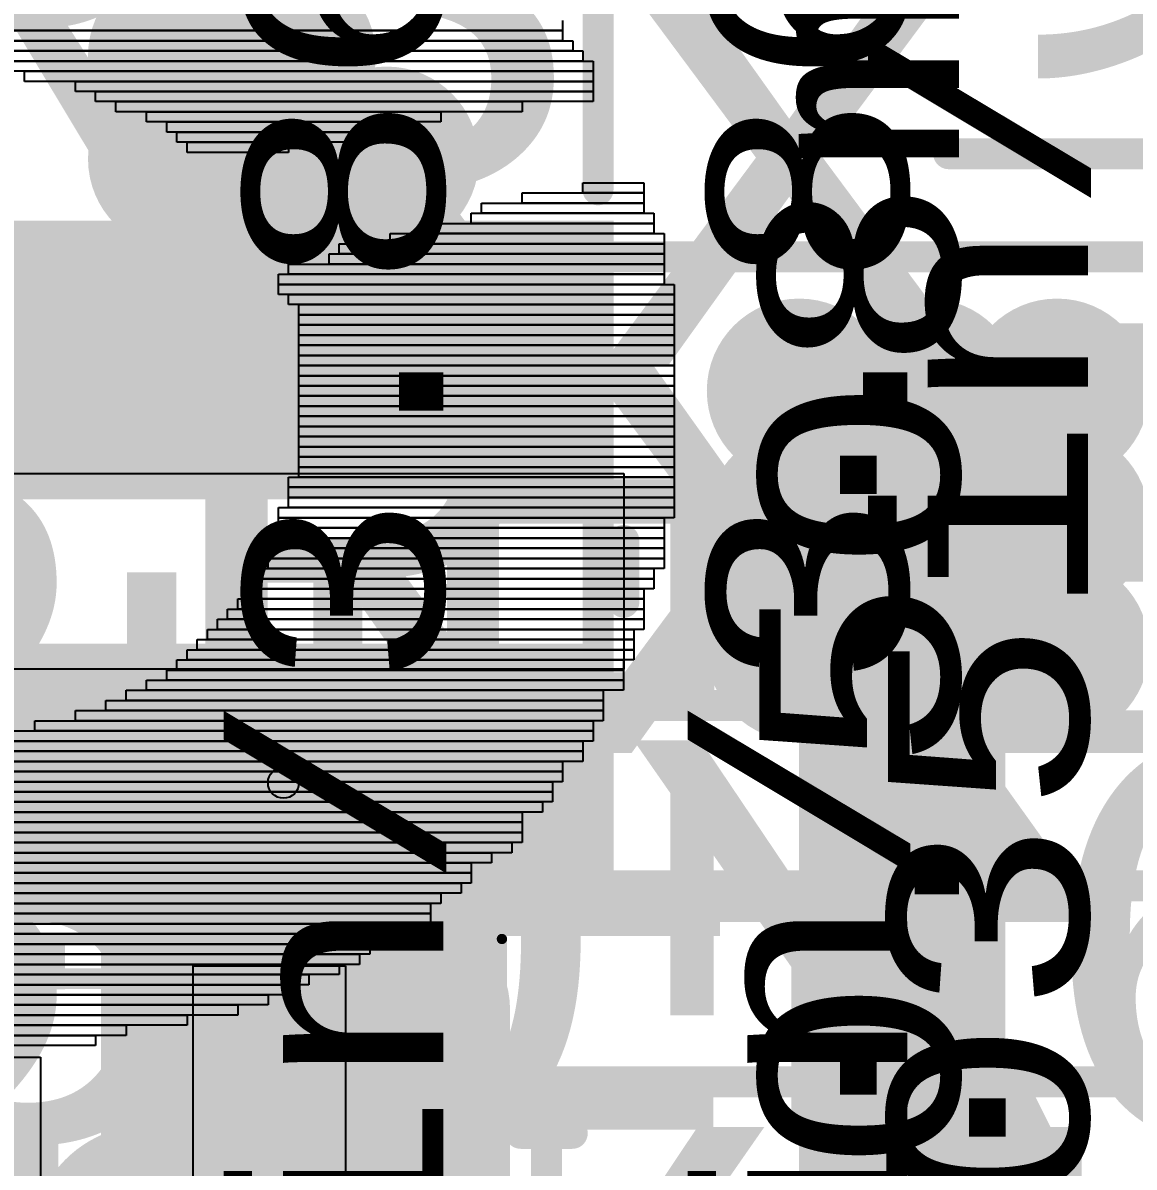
# Model space of a CAD drawing. Header units: inches. Extents: x -2.12 to 4.45, y -3.15 to 1.57.
# Drawn here: x 1.5023 to 1.7178, y -1.2962 to -1.0742 of the extents above; entities that cross this region are included whole.
import ezdxf

# ---------------------------------------------------------------- set-up
doc = ezdxf.new("R2010")
doc.units = ezdxf.units.IN
doc.header["$MEASUREMENT"] = 0
for name, color, linetype in [('Bottom', 5, 'Continuous'), ('Bottom Solder', 6, 'Continuous'), ('bPlace', 56, 'Continuous'), ('Measures', 56, 'Continuous'), ('tDocu', 76, 'Continuous'), ('Top', 1, 'Continuous'), ('Top Glue Points', 56, 'Continuous'), ('Top Overlay', 2, 'Continuous'), ('Top Paste', 8, 'Continuous'), ('Top Solder', 216, 'Continuous'), ('Top Value', 56, 'Continuous'), ('tPlace', 56, 'Continuous'), ('Via Holes', 16, 'Continuous')]:
    doc.layers.add(name, color=color, linetype=linetype)
doc.styles.add('Arial', font='', dxfattribs={"height": 0.2})
doc.styles.add('Courier New', font='', dxfattribs={"height": 0.2})
doc.styles.get('Arial').set_extended_font_data('Arial')
doc.styles.get('Courier New').set_extended_font_data('Courier New')

# ---------------------------------------------------------------- blocks, each defined once
blk = doc.blocks.new('SOD_123_ONS_L_6')
at = {"layer": 'Measures', "const_width": 0.006}
for points in [[(0.076, 0.179), (0.076, 0.164)], [(0.066, 0.169), (0.066, 0.159)], [(0.066, 0.169), (0.076, 0.164)], [(-0.076, 0.164), (0.076, 0.164)], [(0.076, 0.164), (0.066, 0.159)], [(0.076, 0.164), (0.076, 0.014)]]:
    blk.add_lwpolyline(points, dxfattribs=at)
at = {"layer": 'Measures', "const_width": 0.003}
for points in [[(0.0745, 0.179, 1), (0.0775, 0.179, 1)], [(0.0645, 0.169, 1), (0.0675, 0.169, 1)], [(0.0645, 0.169, 1), (0.0675, 0.169, 1)], [(0.0745, 0.164, 1), (0.0775, 0.164, 1)], [(0.0745, 0.164, 1), (0.0775, 0.164, 1)], [(0.0745, 0.164, 1), (0.0775, 0.164, 1)], [(0.0745, 0.164, 1), (0.0775, 0.164, 1)], [(0.0745, 0.164, 1), (0.0775, 0.164, 1)], [(0.0645, 0.159, 1), (0.0675, 0.159, 1)], [(0.0645, 0.159, 1), (0.0675, 0.159, 1)]]:
    blk.add_lwpolyline(points, format="xyb", close=True, dxfattribs=at)
at = {"layer": 'Measures', "style": 'Courier New'}
blk.add_text('0.152in/3.861mm', height=0.03875, dxfattribs=at).set_placement((-0.159, 0.184))
blk = doc.blocks.new('SOD_123_ONS_L_7')
at = {"layer": 'Measures', "const_width": 0.006}
for points in [[(0.076, 0.179), (0.076, 0.164)], [(0.066, 0.169), (0.066, 0.159)], [(0.066, 0.169), (0.076, 0.164)], [(-0.076, 0.164), (0.076, 0.164)], [(0.076, 0.164), (0.066, 0.159)], [(0.076, 0.164), (0.076, 0.014)], [(0.256, 0.086), (0.256, 0.036)], [(0.176, 0.064), (0.176, 0.014)]]:
    blk.add_lwpolyline(points, dxfattribs=at)
at = {"layer": 'Measures', "const_width": 0.003}
for points in [[(0.0745, 0.179, 1), (0.0775, 0.179, 1)], [(0.0645, 0.169, 1), (0.0675, 0.169, 1)], [(0.0645, 0.169, 1), (0.0675, 0.169, 1)], [(0.0745, 0.164, 1), (0.0775, 0.164, 1)], [(0.0745, 0.164, 1), (0.0775, 0.164, 1)], [(0.0745, 0.164, 1), (0.0775, 0.164, 1)], [(0.0745, 0.164, 1), (0.0775, 0.164, 1)], [(0.0745, 0.164, 1), (0.0775, 0.164, 1)], [(0.0645, 0.159, 1), (0.0675, 0.159, 1)], [(0.0645, 0.159, 1), (0.0675, 0.159, 1)], [(0.2545, 0.086, 1), (0.2575, 0.086, 1)], [(0.1745, 0.064, 1), (0.1775, 0.064, 1)]]:
    blk.add_lwpolyline(points, format="xyb", close=True, dxfattribs=at)
at = {"layer": 'Measures', "style": 'Courier New'}
for s, p in [('0.152in/3.861mm', (-0.159, 0.184)), ('0.02in/0.508mm', (-0.214, 0.084))]:
    blk.add_text(s, height=0.03875, dxfattribs=at).set_placement(p)
blk = doc.blocks.new('SMD3225_3_2X2_5X0_7_MTC_L_43')
at = {"layer": 'Measures', "style": 'Courier New'}
for s, p in [('Inner Pad Padstyle: RX47Y-4D0T', (-0.666, -0.315)), ('Outer Pad Padstyle: RX47Y59D0T', (-0.659, -0.415)), ('Alternate 1 Padstyle: OX60Y90D30P', (-0.712, -0.515))]:
    blk.add_text(s, height=0.0775, dxfattribs=at).set_placement(p)
blk = doc.blocks.new('CONN_QTH_030_02_L_D_A_K_FR_S00_72')
at = {"layer": 'Measures', "style": 'Courier New'}
for s, p in [('1st Center Padstyle: RX185Y25D0T', (-0.697, -1.057)), ('2nd Center Padstyle: RX100Y25D0T', (-0.704, -1.132)), ('Keying Padstyle: EX60Y60D40P', (-0.613, -1.207)), ('Alt 1 Padstyle: EX40Y40D40P', (-0.583, -1.282))]:
    blk.add_text(s, height=0.0775, dxfattribs=at).set_placement(p)
blk = doc.blocks.new('IND_VLS3012HBX_3R3M_TDK_L_94')
at = {"layer": 'Top'}
for points in [[(-0.064, -0.06), (-0.064, 0.06), (-0.018, 0.06), (-0.018, -0.06)], [(0.018, -0.06), (0.018, 0.06), (0.064, 0.06), (0.064, -0.06)]]:
    blk.add_hatch(color=1, dxfattribs=at).paths.add_polyline_path(points)
at = {"layer": 'Top Paste'}
for points in [[(-0.064, -0.06), (-0.064, 0.06), (-0.018, 0.06), (-0.018, -0.06)], [(0.018, -0.06), (0.018, 0.06), (0.064, 0.06), (0.064, -0.06)]]:
    blk.add_hatch(color=8, dxfattribs=at).paths.add_polyline_path(points)
at = {"layer": 'Top Solder'}
for points in [[(-0.068, -0.064), (-0.068, 0.064), (-0.014, 0.064), (-0.014, -0.064)], [(0.014, -0.064), (0.014, 0.064), (0.068, 0.064), (0.068, -0.064)]]:
    blk.add_hatch(color=216, dxfattribs=at).paths.add_polyline_path(points)
at = {"layer": 'Measures', "const_width": 0.006}
for points in [[(-0.061, 0), (-0.061, -0.111)], [(-0.026, 0), (-0.026, -0.111)], [(0.061, 0), (0.061, -0.211)], [(0.074, -0.061), (0.124, -0.061)], [(-0.071, -0.106), (-0.071, -0.116)], [(-0.071, -0.106), (-0.061, -0.111)], [(-0.016, -0.106), (-0.026, -0.111)], [(-0.016, -0.106), (-0.016, -0.116)], [(-0.111, -0.111), (-0.061, -0.111)], [(-0.061, -0.111), (-0.071, -0.116)], [(-0.061, -0.111), (-0.061, -0.211)], [(-0.026, -0.111), (-0.016, -0.116)], [(-0.026, -0.111), (0.024, -0.111)], [(-0.026, -0.111), (-0.026, -0.126)]]:
    blk.add_lwpolyline(points, dxfattribs=at)
at = {"layer": 'Measures', "const_width": 0.003}
for points in [[(-0.0625, 0, 1), (-0.0595, 0, 1)], [(-0.0275, 0, 1), (-0.0245, 0, 1)], [(0.0595, 0, 1), (0.0625, 0, 1)], [(0.0725, -0.061, 1), (0.0755, -0.061, 1)], [(-0.0725, -0.106, 1), (-0.0695, -0.106, 1)], [(-0.0725, -0.106, 1), (-0.0695, -0.106, 1)], [(-0.0175, -0.106, 1), (-0.0145, -0.106, 1)], [(-0.0175, -0.106, 1), (-0.0145, -0.106, 1)], [(-0.1125, -0.111, 1), (-0.1095, -0.111, 1)], [(-0.0625, -0.111, 1), (-0.0595, -0.111, 1)], [(-0.0625, -0.111, 1), (-0.0595, -0.111, 1)], [(-0.0625, -0.111, 1), (-0.0595, -0.111, 1)], [(-0.0625, -0.111, 1), (-0.0595, -0.111, 1)], [(-0.0625, -0.111, 1), (-0.0595, -0.111, 1)], [(-0.0275, -0.111, 1), (-0.0245, -0.111, 1)], [(-0.0275, -0.111, 1), (-0.0245, -0.111, 1)], [(-0.0275, -0.111, 1), (-0.0245, -0.111, 1)], [(-0.0275, -0.111, 1), (-0.0245, -0.111, 1)], [(-0.0275, -0.111, 1), (-0.0245, -0.111, 1)], [(0.0225, -0.111, 1), (0.0255, -0.111, 1)], [(-0.0725, -0.116, 1), (-0.0695, -0.116, 1)], [(-0.0725, -0.116, 1), (-0.0695, -0.116, 1)], [(-0.0175, -0.116, 1), (-0.0145, -0.116, 1)], [(-0.0175, -0.116, 1), (-0.0145, -0.116, 1)], [(-0.0275, -0.126, 1), (-0.0245, -0.126, 1)]]:
    blk.add_lwpolyline(points, format="xyb", close=True, dxfattribs=at)
at = {"layer": 'tDocu', "const_width": 0.006}
for points in [[(-0.061, 0.061), (-0.061, -0.061)], [(0.061, 0.061), (0.061, -0.061)], [(-0.061, -0.061), (0.061, -0.061)]]:
    blk.add_lwpolyline(points, dxfattribs=at)
at = {"layer": 'tDocu'}
for points in [[(-0.044, 0, -1), (-0.038, 0)], [(-0.038, 0, -1), (-0.044, 0)]]:
    blk.add_lwpolyline(points, format="xyb", dxfattribs=at)
for points in [[(-0.044, 0, 1), (-0.044, 0, 1)], [(-0.044, 0, 1), (-0.044, 0, 1)], [(-0.038, 0, 1), (-0.038, 0, 1)], [(-0.038, 0, 1), (-0.038, 0, 1)]]:
    blk.add_lwpolyline(points, format="xyb", close=True, dxfattribs=at)
at = {"layer": 'tDocu', "const_width": 0.003}
for points in [[(-0.0625, -0.061, 1), (-0.0595, -0.061, 1)], [(-0.0625, -0.061, 1), (-0.0595, -0.061, 1)], [(0.0595, -0.061, 1), (0.0625, -0.061, 1)], [(0.0595, -0.061, 1), (0.0625, -0.061, 1)]]:
    blk.add_lwpolyline(points, format="xyb", close=True, dxfattribs=at)
at = {"layer": 'Top'}
for p, q in [((-0.019, -0.066), (-0.019, 0.066)), ((-0.019, -0.066), (-0.019, 0.066)), ((0.019, 0.066), (0.019, -0.066)), ((0.019, 0.066), (0.019, -0.066)), ((0.019, -0.066), (-0.019, -0.066)), ((0.019, -0.066), (-0.019, -0.066))]:
    blk.add_line(p, q, dxfattribs=at)
at = {"layer": 'tPlace', "const_width": 0.006}
blk.add_lwpolyline([(-0.006, -0.066), (0.006, -0.066)], dxfattribs=at)
at = {"layer": 'tPlace', "const_width": 0.003}
for points in [[(-0.0075, -0.066, 1), (-0.0045, -0.066, 1)], [(0.0045, -0.066, 1), (0.0075, -0.066, 1)]]:
    blk.add_lwpolyline(points, format="xyb", close=True, dxfattribs=at)
at = {"layer": 'Measures', "style": 'Courier New'}
blk.add_text('0.035in/0.889mm', height=0.03875, dxfattribs=at).set_placement((-0.203, -0.156))
blk = doc.blocks.new('C1206_96')
at = {"layer": 'Top'}
for points in [[(-0.08661, 0.03544), (-0.02363, 0.03544), (-0.02363, -0.03544), (-0.08661, -0.03544)], [(0.02363, 0.03544), (0.08661, 0.03544), (0.08661, -0.03544), (0.02363, -0.03544)]]:
    blk.add_hatch(color=1, dxfattribs=at).paths.add_polyline_path(points)
at = {"layer": 'Top Paste'}
for points in [[(-0.08661, 0.03544), (-0.02363, 0.03544), (-0.02363, -0.03544), (-0.08661, -0.03544)], [(0.02363, 0.03544), (0.08661, 0.03544), (0.08661, -0.03544), (0.02363, -0.03544)]]:
    blk.add_hatch(color=8, dxfattribs=at).paths.add_polyline_path(points)
at = {"layer": 'Top Solder'}
for points in [[(-0.09062, 0.03943), (-0.01963, 0.03943), (-0.01963, -0.03943), (-0.09062, -0.03943)], [(0.01963, 0.03943), (0.09062, 0.03943), (0.09062, -0.03943), (0.01963, -0.03943)]]:
    blk.add_hatch(color=216, dxfattribs=at).paths.add_polyline_path(points)
at = {"layer": 'tDocu'}
for p, q in [((-0.067, -0.0335), (-0.067, 0.03343)), ((-0.067, 0.03343), (-0.03747, 0.03343)), ((-0.03747, 0.03343), (-0.03747, -0.0335)), ((0.03747, -0.03343), (0.03747, 0.0335)), ((0.03747, 0.0335), (0.067, 0.0335)), ((0.067, 0.0335), (0.067, -0.03343)), ((-0.03747, -0.0335), (-0.067, -0.0335)), ((0.067, -0.03343), (0.03747, -0.03343))]:
    blk.add_line(p, q, dxfattribs=at)
at = {"layer": 'tDocu', "const_width": 0.004}
for points in [[(0.03799, 0.03098), (-0.03799, 0.03098)], [(0.03799, -0.03098), (-0.03799, -0.03098)]]:
    blk.add_lwpolyline(points, dxfattribs=at)
at = {"layer": 'tDocu', "const_width": 0.002}
for points in [[(-0.03899, 0.03098, 1), (-0.03699, 0.03098, 1)], [(0.03699, 0.03098, 1), (0.03899, 0.03098, 1)], [(-0.03899, -0.03098, 1), (-0.03699, -0.03098, 1)], [(0.03699, -0.03098, 1), (0.03899, -0.03098, 1)]]:
    blk.add_lwpolyline(points, format="xyb", close=True, dxfattribs=at)
at = {"layer": 'Top', "const_width": 0.002}
for points in [[(-0.09736, 0.0387), (-0.09736, -0.0387)], [(0.09736, 0.0387), (-0.09736, 0.0387)], [(0.09736, 0.0387), (0.09736, -0.0387)], [(0.09736, -0.0387), (-0.09736, -0.0387)]]:
    blk.add_lwpolyline(points, dxfattribs=at)
at = {"layer": 'Top', "const_width": 0.001}
for points in [[(-0.09786, 0.0387, 1), (-0.09686, 0.0387, 1)], [(-0.09786, 0.0387, 1), (-0.09686, 0.0387, 1)], [(0.09686, 0.0387, 1), (0.09786, 0.0387, 1)], [(0.09686, 0.0387, 1), (0.09786, 0.0387, 1)], [(-0.09786, -0.0387, 1), (-0.09686, -0.0387, 1)], [(-0.09786, -0.0387, 1), (-0.09686, -0.0387, 1)], [(0.09686, -0.0387, 1), (0.09786, -0.0387, 1)], [(0.09686, -0.0387, 1), (0.09786, -0.0387, 1)]]:
    blk.add_lwpolyline(points, format="xyb", close=True, dxfattribs=at)
at = {"layer": 'Top Glue Points'}
for p, q in [((-0.00787, -0.01575), (-0.00787, 0.01575)), ((-0.00787, 0.01575), (0.00787, 0.01575)), ((0.00787, 0.01575), (0.00787, -0.01575)), ((0.00787, -0.01575), (-0.00787, -0.01575))]:
    blk.add_line(p, q, dxfattribs=at)
at = {"layer": 'tPlace', "const_width": 0.00787}
for points in [[(-0.095, 0.025, -0.414214), (-0.08, 0.04)], [(0.08, 0.04, -0.414214), (0.095, 0.025)], [(-0.08, -0.04, -0.414214), (-0.095, -0.025)], [(0.095, -0.025, -0.414214), (0.08, -0.04)]]:
    blk.add_lwpolyline(points, format="xyb", dxfattribs=at)
for points in [[(-0.025, 0.04), (-0.08, 0.04)], [(0.08, 0.04), (0.025, 0.04)], [(-0.095, 0.025), (-0.095, -0.025)], [(0.095, 0.025), (0.095, -0.025)], [(-0.025, -0.04), (-0.08, -0.04)], [(0.08, -0.04), (0.025, -0.04)]]:
    blk.add_lwpolyline(points, dxfattribs=at)
at = {"layer": 'tPlace', "const_width": 0.00394}
for points in [[(-0.08197, 0.04, 1), (-0.07803, 0.04, 1)], [(-0.08197, 0.04, 1), (-0.07803, 0.04, 1)], [(-0.02697, 0.04, 1), (-0.02303, 0.04, 1)], [(0.02303, 0.04, 1), (0.02697, 0.04, 1)], [(0.07803, 0.04, 1), (0.08197, 0.04, 1)], [(0.07803, 0.04, 1), (0.08197, 0.04, 1)], [(-0.09697, 0.025, 1), (-0.09303, 0.025, 1)], [(-0.09697, 0.025, 1), (-0.09303, 0.025, 1)], [(0.09303, 0.025, 1), (0.09697, 0.025, 1)], [(0.09303, 0.025, 1), (0.09697, 0.025, 1)], [(-0.09697, -0.025, 1), (-0.09303, -0.025, 1)], [(-0.09697, -0.025, 1), (-0.09303, -0.025, 1)], [(0.09303, -0.025, 1), (0.09697, -0.025, 1)], [(0.09303, -0.025, 1), (0.09697, -0.025, 1)], [(-0.08197, -0.04, 1), (-0.07803, -0.04, 1)], [(-0.08197, -0.04, 1), (-0.07803, -0.04, 1)], [(-0.02697, -0.04, 1), (-0.02303, -0.04, 1)], [(0.02303, -0.04, 1), (0.02697, -0.04, 1)], [(0.07803, -0.04, 1), (0.08197, -0.04, 1)], [(0.07803, -0.04, 1), (0.08197, -0.04, 1)]]:
    blk.add_lwpolyline(points, format="xyb", close=True, dxfattribs=at)

msp = doc.modelspace()

# ---------------------------------------------------------------- hatches: boundary and pattern name
at = {"layer": 'Bottom'}
h = msp.add_hatch(color=5, dxfattribs=at)
edge = h.paths.add_edge_path()
edge.add_arc((1.5328, -1.08061), 0.013905, 0, 360)
h = msp.add_hatch(color=5, dxfattribs=at)
edge = h.paths.add_edge_path()
edge.add_arc((1.5528, -1.08061), 0.013905, 0, 360)
h = msp.add_hatch(color=5, dxfattribs=at)
edge = h.paths.add_edge_path()
edge.add_arc((1.5328, -1.10061), 0.013905, 0, 360)
h = msp.add_hatch(color=5, dxfattribs=at)
edge = h.paths.add_edge_path()
edge.add_arc((1.5528, -1.10061), 0.013905, 0, 360)
h = msp.add_hatch(color=5, dxfattribs=at)
edge = h.paths.add_edge_path()
edge.add_arc((1.5728, -1.10061), 0.013905, 0, 360)
h = msp.add_hatch(color=5, dxfattribs=at)
edge = h.paths.add_edge_path()
edge.add_arc((1.6528, -1.14561), 0.013905, 0, 360)
h = msp.add_hatch(color=5, dxfattribs=at)
edge = h.paths.add_edge_path()
edge.add_arc((1.6778, -1.14561), 0.013905, 0, 360)
h = msp.add_hatch(color=5, dxfattribs=at)
edge = h.paths.add_edge_path()
edge.add_arc((1.7028, -1.14561), 0.013905, 0, 360)
h = msp.add_hatch(color=5, dxfattribs=at)
edge = h.paths.add_edge_path()
edge.add_arc((1.6528, -1.17061), 0.013905, 0, 360)
h = msp.add_hatch(color=5, dxfattribs=at)
edge = h.paths.add_edge_path()
edge.add_arc((1.6778, -1.17061), 0.013905, 0, 360)
h = msp.add_hatch(color=5, dxfattribs=at)
edge = h.paths.add_edge_path()
edge.add_arc((1.7028, -1.17061), 0.013905, 0, 360)
h = msp.add_hatch(color=5, dxfattribs=at)
edge = h.paths.add_edge_path()
edge.add_arc((1.6528, -1.19561), 0.013905, 0, 360)
h = msp.add_hatch(color=5, dxfattribs=at)
edge = h.paths.add_edge_path()
edge.add_arc((1.6778, -1.19561), 0.013905, 0, 360)
h = msp.add_hatch(color=5, dxfattribs=at)
edge = h.paths.add_edge_path()
edge.add_arc((1.7028, -1.19561), 0.013905, 0, 360)
at = {"layer": 'Bottom Solder'}
h = msp.add_hatch(color=6, dxfattribs=at)
edge = h.paths.add_edge_path()
edge.add_arc((1.5328, -1.08061), 0.017905, 0, 360)
h = msp.add_hatch(color=6, dxfattribs=at)
edge = h.paths.add_edge_path()
edge.add_arc((1.5528, -1.08061), 0.017905, 0, 360)
h = msp.add_hatch(color=6, dxfattribs=at)
edge = h.paths.add_edge_path()
edge.add_arc((1.5328, -1.10061), 0.017905, 0, 360)
h = msp.add_hatch(color=6, dxfattribs=at)
edge = h.paths.add_edge_path()
edge.add_arc((1.5528, -1.10061), 0.017905, 0, 360)
h = msp.add_hatch(color=6, dxfattribs=at)
edge = h.paths.add_edge_path()
edge.add_arc((1.5728, -1.10061), 0.017905, 0, 360)
h = msp.add_hatch(color=6, dxfattribs=at)
edge = h.paths.add_edge_path()
edge.add_arc((1.6528, -1.14561), 0.017905, 0, 360)
h = msp.add_hatch(color=6, dxfattribs=at)
edge = h.paths.add_edge_path()
edge.add_arc((1.6778, -1.14561), 0.017905, 0, 360)
h = msp.add_hatch(color=6, dxfattribs=at)
edge = h.paths.add_edge_path()
edge.add_arc((1.7028, -1.14561), 0.017905, 0, 360)
h = msp.add_hatch(color=6, dxfattribs=at)
edge = h.paths.add_edge_path()
edge.add_arc((1.6528, -1.17061), 0.017905, 0, 360)
h = msp.add_hatch(color=6, dxfattribs=at)
edge = h.paths.add_edge_path()
edge.add_arc((1.6778, -1.17061), 0.017905, 0, 360)
h = msp.add_hatch(color=6, dxfattribs=at)
edge = h.paths.add_edge_path()
edge.add_arc((1.7028, -1.17061), 0.017905, 0, 360)
h = msp.add_hatch(color=6, dxfattribs=at)
edge = h.paths.add_edge_path()
edge.add_arc((1.6528, -1.19561), 0.017905, 0, 360)
h = msp.add_hatch(color=6, dxfattribs=at)
edge = h.paths.add_edge_path()
edge.add_arc((1.6778, -1.19561), 0.017905, 0, 360)
h = msp.add_hatch(color=6, dxfattribs=at)
edge = h.paths.add_edge_path()
edge.add_arc((1.7028, -1.19561), 0.017905, 0, 360)
at = {"layer": 'Top'}
h = msp.add_hatch(color=1, dxfattribs=at)
edge = h.paths.add_edge_path()
edge.add_arc((1.5328, -1.08061), 0.013905, 0, 360)
h = msp.add_hatch(color=1, dxfattribs=at)
edge = h.paths.add_edge_path()
edge.add_arc((1.5528, -1.08061), 0.013905, 0, 360)
h = msp.add_hatch(color=1, dxfattribs=at)
edge = h.paths.add_edge_path()
edge.add_arc((1.5328, -1.10061), 0.013905, 0, 360)
h = msp.add_hatch(color=1, dxfattribs=at)
edge = h.paths.add_edge_path()
edge.add_arc((1.5528, -1.10061), 0.013905, 0, 360)
h = msp.add_hatch(color=1, dxfattribs=at)
edge = h.paths.add_edge_path()
edge.add_arc((1.5728, -1.10061), 0.013905, 0, 360)
h = msp.add_hatch(color=1, dxfattribs=at)
edge = h.paths.add_edge_path()
edge.add_arc((1.6528, -1.14561), 0.013905, 0, 360)
h = msp.add_hatch(color=1, dxfattribs=at)
edge = h.paths.add_edge_path()
edge.add_arc((1.6778, -1.14561), 0.013905, 0, 360)
h = msp.add_hatch(color=1, dxfattribs=at)
edge = h.paths.add_edge_path()
edge.add_arc((1.7028, -1.14561), 0.013905, 0, 360)
h = msp.add_hatch(color=1, dxfattribs=at)
edge = h.paths.add_edge_path()
edge.add_arc((1.6528, -1.17061), 0.013905, 0, 360)
h = msp.add_hatch(color=1, dxfattribs=at)
edge = h.paths.add_edge_path()
edge.add_arc((1.6778, -1.17061), 0.013905, 0, 360)
h = msp.add_hatch(color=1, dxfattribs=at)
edge = h.paths.add_edge_path()
edge.add_arc((1.7028, -1.17061), 0.013905, 0, 360)
h = msp.add_hatch(color=1, dxfattribs=at)
edge = h.paths.add_edge_path()
edge.add_arc((1.6528, -1.19561), 0.013905, 0, 360)
h = msp.add_hatch(color=1, dxfattribs=at)
edge = h.paths.add_edge_path()
edge.add_arc((1.6778, -1.19561), 0.013905, 0, 360)
h = msp.add_hatch(color=1, dxfattribs=at)
edge = h.paths.add_edge_path()
edge.add_arc((1.7028, -1.19561), 0.013905, 0, 360)
at = {"layer": 'Top Solder'}
h = msp.add_hatch(color=216, dxfattribs=at)
edge = h.paths.add_edge_path()
edge.add_arc((1.5328, -1.08061), 0.017905, 0, 360)
h = msp.add_hatch(color=216, dxfattribs=at)
edge = h.paths.add_edge_path()
edge.add_arc((1.5528, -1.08061), 0.017905, 0, 360)
h = msp.add_hatch(color=216, dxfattribs=at)
edge = h.paths.add_edge_path()
edge.add_arc((1.5328, -1.10061), 0.017905, 0, 360)
h = msp.add_hatch(color=216, dxfattribs=at)
edge = h.paths.add_edge_path()
edge.add_arc((1.5528, -1.10061), 0.017905, 0, 360)
h = msp.add_hatch(color=216, dxfattribs=at)
edge = h.paths.add_edge_path()
edge.add_arc((1.5728, -1.10061), 0.017905, 0, 360)
h = msp.add_hatch(color=216, dxfattribs=at)
edge = h.paths.add_edge_path()
edge.add_arc((1.6528, -1.14561), 0.017905, 0, 360)
h = msp.add_hatch(color=216, dxfattribs=at)
edge = h.paths.add_edge_path()
edge.add_arc((1.6778, -1.14561), 0.017905, 0, 360)
h = msp.add_hatch(color=216, dxfattribs=at)
edge = h.paths.add_edge_path()
edge.add_arc((1.7028, -1.14561), 0.017905, 0, 360)
h = msp.add_hatch(color=216, dxfattribs=at)
edge = h.paths.add_edge_path()
edge.add_arc((1.6528, -1.17061), 0.017905, 0, 360)
h = msp.add_hatch(color=216, dxfattribs=at)
edge = h.paths.add_edge_path()
edge.add_arc((1.6778, -1.17061), 0.017905, 0, 360)
h = msp.add_hatch(color=216, dxfattribs=at)
edge = h.paths.add_edge_path()
edge.add_arc((1.7028, -1.17061), 0.017905, 0, 360)
h = msp.add_hatch(color=216, dxfattribs=at)
edge = h.paths.add_edge_path()
edge.add_arc((1.6528, -1.19561), 0.017905, 0, 360)
h = msp.add_hatch(color=216, dxfattribs=at)
edge = h.paths.add_edge_path()
edge.add_arc((1.6778, -1.19561), 0.017905, 0, 360)
h = msp.add_hatch(color=216, dxfattribs=at)
edge = h.paths.add_edge_path()
edge.add_arc((1.7028, -1.19561), 0.017905, 0, 360)
at = {"layer": 'Via Holes'}
h = msp.add_hatch(color=7, dxfattribs=at)
edge = h.paths.add_edge_path()
edge.add_arc((1.5328, -1.08061), 0.005905, 0, 360)
h = msp.add_hatch(color=7, dxfattribs=at)
edge = h.paths.add_edge_path()
edge.add_arc((1.5528, -1.08061), 0.005905, 0, 360)
h = msp.add_hatch(color=7, dxfattribs=at)
edge = h.paths.add_edge_path()
edge.add_arc((1.5328, -1.10061), 0.005905, 0, 360)
h = msp.add_hatch(color=7, dxfattribs=at)
edge = h.paths.add_edge_path()
edge.add_arc((1.5528, -1.10061), 0.005905, 0, 360)
h = msp.add_hatch(color=7, dxfattribs=at)
edge = h.paths.add_edge_path()
edge.add_arc((1.5728, -1.10061), 0.005905, 0, 360)
h = msp.add_hatch(color=7, dxfattribs=at)
edge = h.paths.add_edge_path()
edge.add_arc((1.6528, -1.14561), 0.005905, 0, 360)
h = msp.add_hatch(color=7, dxfattribs=at)
edge = h.paths.add_edge_path()
edge.add_arc((1.6778, -1.14561), 0.005905, 0, 360)
h = msp.add_hatch(color=7, dxfattribs=at)
edge = h.paths.add_edge_path()
edge.add_arc((1.7028, -1.14561), 0.005905, 0, 360)
h = msp.add_hatch(color=7, dxfattribs=at)
edge = h.paths.add_edge_path()
edge.add_arc((1.6528, -1.17061), 0.005905, 0, 360)
h = msp.add_hatch(color=7, dxfattribs=at)
edge = h.paths.add_edge_path()
edge.add_arc((1.6778, -1.17061), 0.005905, 0, 360)
h = msp.add_hatch(color=7, dxfattribs=at)
edge = h.paths.add_edge_path()
edge.add_arc((1.7028, -1.17061), 0.005905, 0, 360)
h = msp.add_hatch(color=7, dxfattribs=at)
edge = h.paths.add_edge_path()
edge.add_arc((1.6528, -1.19561), 0.005905, 0, 360)
h = msp.add_hatch(color=7, dxfattribs=at)
edge = h.paths.add_edge_path()
edge.add_arc((1.6778, -1.19561), 0.005905, 0, 360)
h = msp.add_hatch(color=7, dxfattribs=at)
edge = h.paths.add_edge_path()
edge.add_arc((1.7028, -1.19561), 0.005905, 0, 360)

# ---------------------------------------------------------------- linework, layer by layer
at = {"layer": 'Bottom', "const_width": 0.03}
msp.add_lwpolyline([(1.6778, -1.41061), (1.6778, -1.19561)], dxfattribs=at)
at = {"layer": 'Bottom', "const_width": 0.015}
msp.add_lwpolyline([(1.6703, -1.19561, 1), (1.6853, -1.19561, 1)], format="xyb", close=True, dxfattribs=at)
at = {"layer": 'bPlace'}
for p, q in [((1.60693, -1.07376), (1.60693, -1.07573)), ((1.60693, -1.07573), (1.3963, -1.07573)), ((1.40024, -1.07573), (1.60693, -1.07573)), ((1.60693, -1.07573), (1.60693, -1.0777)), ((1.60693, -1.0777), (1.40024, -1.0777)), ((1.40221, -1.0777), (1.6089, -1.0777)), ((1.6089, -1.0777), (1.6089, -1.07967)), ((1.6089, -1.07967), (1.40221, -1.07967)), ((1.40221, -1.07967), (1.61087, -1.07967)), ((1.61087, -1.07967), (1.61087, -1.08163)), ((1.61087, -1.08163), (1.40221, -1.08163)), ((1.40615, -1.08163), (1.61284, -1.08163)), ((1.61284, -1.08163), (1.61284, -1.0836)), ((1.61284, -1.0836), (1.40615, -1.0836)), ((1.5026, -1.08557), (1.5026, -1.0836)), ((1.5026, -1.0836), (1.61284, -1.0836)), ((1.61284, -1.0836), (1.61284, -1.08557)), ((1.61284, -1.08557), (1.5026, -1.08557)), ((1.51245, -1.08754), (1.51245, -1.08557)), ((1.51245, -1.08557), (1.61284, -1.08557)), ((1.61284, -1.08557), (1.61284, -1.08754)), ((1.61284, -1.08754), (1.51245, -1.08754)), ((1.51638, -1.08951), (1.51638, -1.08754)), ((1.51638, -1.08754), (1.61284, -1.08754)), ((1.61284, -1.08951), (1.51638, -1.08951)), ((1.52032, -1.09148), (1.52032, -1.08951)), ((1.52032, -1.08951), (1.59906, -1.08951)), ((1.59906, -1.08951), (1.59906, -1.09148)), ((1.61284, -1.08754), (1.61284, -1.08951)), ((1.59906, -1.09148), (1.52032, -1.09148)), ((1.52623, -1.09344), (1.52623, -1.09148)), ((1.52623, -1.09148), (1.58331, -1.09148)), ((1.58331, -1.09148), (1.58331, -1.09344)), ((1.58331, -1.09344), (1.52623, -1.09344)), ((1.53016, -1.09541), (1.53016, -1.09344)), ((1.53016, -1.09344), (1.5715, -1.09344)), ((1.5715, -1.09344), (1.5715, -1.09541)), ((1.5715, -1.09541), (1.53016, -1.09541)), ((1.53213, -1.09738), (1.53213, -1.09541)), ((1.53213, -1.09541), (1.5656, -1.09541)), ((1.5656, -1.09541), (1.5656, -1.09738)), ((1.5656, -1.09738), (1.53213, -1.09738)), ((1.5341, -1.09935), (1.5341, -1.09738)), ((1.5341, -1.09738), (1.55378, -1.09738)), ((1.55378, -1.09738), (1.55378, -1.09935)), ((1.55378, -1.09935), (1.5341, -1.09935)), ((1.59906, -1.10919), (1.59906, -1.10722)), ((1.59906, -1.10722), (1.62268, -1.10722)), ((1.61087, -1.10722), (1.61087, -1.10526)), ((1.61087, -1.10526), (1.62268, -1.10526)), ((1.62268, -1.10722), (1.61087, -1.10722)), ((1.62268, -1.10526), (1.62268, -1.10722)), ((1.62268, -1.10722), (1.62268, -1.10919)), ((1.59119, -1.11116), (1.59119, -1.10919)), ((1.59119, -1.10919), (1.62268, -1.10919)), ((1.62268, -1.10919), (1.59906, -1.10919)), ((1.62268, -1.10919), (1.62268, -1.11116)), ((1.58922, -1.11313), (1.58922, -1.11116)), ((1.58922, -1.11116), (1.62465, -1.11116)), ((1.62268, -1.11116), (1.59119, -1.11116)), ((1.62465, -1.11116), (1.62465, -1.11313)), ((1.58134, -1.1151), (1.58134, -1.11313)), ((1.58134, -1.11313), (1.62465, -1.11313)), ((1.62465, -1.11313), (1.58922, -1.11313)), ((1.62465, -1.11313), (1.62465, -1.1151)), ((1.57347, -1.11707), (1.57347, -1.1151)), ((1.57347, -1.1151), (1.62662, -1.1151)), ((1.62465, -1.1151), (1.58134, -1.1151)), ((1.62662, -1.1151), (1.62662, -1.11707)), ((1.56363, -1.11904), (1.56363, -1.11707)), ((1.56363, -1.11707), (1.62662, -1.11707)), ((1.62662, -1.11707), (1.57347, -1.11707)), ((1.62662, -1.11707), (1.62662, -1.11904)), ((1.56166, -1.121), (1.56166, -1.11904)), ((1.56166, -1.11904), (1.62662, -1.11904)), ((1.62662, -1.11904), (1.56363, -1.11904)), ((1.62662, -1.11904), (1.62662, -1.121)), ((1.55378, -1.12297), (1.55378, -1.121)), ((1.55378, -1.121), (1.62662, -1.121)), ((1.62662, -1.121), (1.56166, -1.121)), ((1.62662, -1.121), (1.62662, -1.12297)), ((1.55182, -1.12494), (1.55182, -1.12297)), ((1.55182, -1.12297), (1.62662, -1.12297)), ((1.62662, -1.12494), (1.55182, -1.12494)), ((1.55182, -1.12691), (1.55182, -1.12494)), ((1.55182, -1.12494), (1.62859, -1.12494)), ((1.62662, -1.12297), (1.55378, -1.12297)), ((1.62662, -1.12297), (1.62662, -1.12494)), ((1.62859, -1.12494), (1.62859, -1.12691)), ((1.62859, -1.12691), (1.55182, -1.12691)), ((1.55378, -1.12888), (1.55378, -1.12691)), ((1.55378, -1.12691), (1.62859, -1.12691)), ((1.62859, -1.12691), (1.62859, -1.12888)), ((1.62859, -1.12888), (1.55378, -1.12888)), ((1.55575, -1.13085), (1.55575, -1.12888)), ((1.55575, -1.12888), (1.62859, -1.12888)), ((1.62859, -1.12888), (1.62859, -1.13085)), ((1.62859, -1.13085), (1.55575, -1.13085)), ((1.55575, -1.13281), (1.55575, -1.13085)), ((1.55575, -1.13085), (1.62859, -1.13085)), ((1.62859, -1.13085), (1.62859, -1.13281)), ((1.62859, -1.13281), (1.55575, -1.13281)), ((1.55575, -1.13478), (1.55575, -1.13281)), ((1.55575, -1.13281), (1.62859, -1.13281)), ((1.62859, -1.13281), (1.62859, -1.13478)), ((1.62859, -1.13478), (1.55575, -1.13478)), ((1.55575, -1.13675), (1.55575, -1.13478)), ((1.55575, -1.13478), (1.62859, -1.13478)), ((1.62859, -1.13478), (1.62859, -1.13675)), ((1.62859, -1.13675), (1.55575, -1.13675)), ((1.55575, -1.13872), (1.55575, -1.13675)), ((1.55575, -1.13675), (1.62859, -1.13675)), ((1.62859, -1.13675), (1.62859, -1.13872)), ((1.62859, -1.13872), (1.55575, -1.13872)), ((1.55575, -1.14069), (1.55575, -1.13872)), ((1.55575, -1.13872), (1.62859, -1.13872)), ((1.62859, -1.13872), (1.62859, -1.14069)), ((1.62859, -1.14069), (1.55575, -1.14069)), ((1.55575, -1.14266), (1.55575, -1.14069)), ((1.55575, -1.14069), (1.62859, -1.14069)), ((1.62859, -1.14266), (1.55575, -1.14266)), ((1.55575, -1.14463), (1.55575, -1.14266)), ((1.55575, -1.14266), (1.62859, -1.14266)), ((1.62859, -1.14069), (1.62859, -1.14266)), ((1.62859, -1.14266), (1.62859, -1.14463)), ((1.62859, -1.14463), (1.55575, -1.14463)), ((1.55575, -1.14659), (1.55575, -1.14463)), ((1.55575, -1.14463), (1.62859, -1.14463)), ((1.62859, -1.14463), (1.62859, -1.14659)), ((1.62859, -1.14659), (1.55575, -1.14659)), ((1.55575, -1.14856), (1.55575, -1.14659)), ((1.55575, -1.14659), (1.62859, -1.14659)), ((1.62859, -1.14659), (1.62859, -1.14856)), ((1.62859, -1.14856), (1.55575, -1.14856)), ((1.55575, -1.15053), (1.55575, -1.14856)), ((1.55575, -1.14856), (1.62859, -1.14856)), ((1.62859, -1.14856), (1.62859, -1.15053)), ((1.62859, -1.15053), (1.55575, -1.15053)), ((1.55575, -1.1525), (1.55575, -1.15053)), ((1.55575, -1.15053), (1.62859, -1.15053)), ((1.62859, -1.15053), (1.62859, -1.1525)), ((1.62859, -1.1525), (1.55575, -1.1525)), ((1.55575, -1.15447), (1.55575, -1.1525)), ((1.55575, -1.1525), (1.62859, -1.1525)), ((1.62859, -1.1525), (1.62859, -1.15447)), ((1.62859, -1.15447), (1.55575, -1.15447)), ((1.55575, -1.15644), (1.55575, -1.15447)), ((1.55575, -1.15447), (1.62859, -1.15447)), ((1.62859, -1.15447), (1.62859, -1.15644)), ((1.62859, -1.15644), (1.55575, -1.15644)), ((1.55575, -1.15841), (1.55575, -1.15644)), ((1.55575, -1.15644), (1.62859, -1.15644)), ((1.62859, -1.15841), (1.55575, -1.15841)), ((1.55575, -1.16037), (1.55575, -1.15841)), ((1.55575, -1.15841), (1.62859, -1.15841)), ((1.62859, -1.15644), (1.62859, -1.15841)), ((1.62859, -1.15841), (1.62859, -1.16037)), ((1.62859, -1.16037), (1.55575, -1.16037)), ((1.55575, -1.16234), (1.55575, -1.16037)), ((1.55575, -1.16037), (1.62859, -1.16037)), ((1.62859, -1.16037), (1.62859, -1.16234)), ((1.55378, -1.16431), (1.55378, -1.16234)), ((1.55378, -1.16234), (1.62859, -1.16234)), ((1.62859, -1.16234), (1.55575, -1.16234)), ((1.62859, -1.16234), (1.62859, -1.16431)), ((1.62859, -1.16431), (1.55378, -1.16431)), ((1.55378, -1.16628), (1.55378, -1.16431)), ((1.55378, -1.16431), (1.62859, -1.16431)), ((1.62859, -1.16431), (1.62859, -1.16628)), ((1.62859, -1.16628), (1.55378, -1.16628)), ((1.55378, -1.16825), (1.55378, -1.16628)), ((1.55378, -1.16628), (1.62859, -1.16628)), ((1.62859, -1.16628), (1.62859, -1.16825)), ((1.55182, -1.17022), (1.55182, -1.16825)), ((1.55182, -1.16825), (1.62859, -1.16825)), ((1.62859, -1.16825), (1.55378, -1.16825)), ((1.62859, -1.16825), (1.62859, -1.17022)), ((1.62859, -1.17022), (1.55182, -1.17022)), ((1.55182, -1.17218), (1.55182, -1.17022)), ((1.55182, -1.17022), (1.62662, -1.17022)), ((1.62662, -1.17022), (1.62662, -1.17218)), ((1.62662, -1.17218), (1.55182, -1.17218)), ((1.55182, -1.17415), (1.55182, -1.17218)), ((1.55182, -1.17218), (1.62662, -1.17218)), ((1.62662, -1.17218), (1.62662, -1.17415)), ((1.54985, -1.17612), (1.54985, -1.17415)), ((1.54985, -1.17415), (1.62662, -1.17415)), ((1.62662, -1.17612), (1.54985, -1.17612)), ((1.54985, -1.17809), (1.54985, -1.17612)), ((1.54985, -1.17612), (1.62662, -1.17612)), ((1.62662, -1.17415), (1.55182, -1.17415)), ((1.62662, -1.17415), (1.62662, -1.17612)), ((1.62662, -1.17612), (1.62662, -1.17809)), ((1.62662, -1.17809), (1.54985, -1.17809)), ((1.54985, -1.18006), (1.54985, -1.17809)), ((1.54985, -1.17809), (1.62662, -1.17809)), ((1.62662, -1.17809), (1.62662, -1.18006)), ((1.54788, -1.18203), (1.54788, -1.18006)), ((1.54788, -1.18006), (1.62465, -1.18006)), ((1.62662, -1.18006), (1.54985, -1.18006)), ((1.62465, -1.18006), (1.62465, -1.18203)), ((1.54591, -1.184), (1.54591, -1.18203)), ((1.54591, -1.18203), (1.62465, -1.18203)), ((1.62465, -1.18203), (1.54788, -1.18203)), ((1.62465, -1.18203), (1.62465, -1.184)), ((1.62465, -1.184), (1.54591, -1.184)), ((1.54591, -1.18596), (1.54591, -1.184)), ((1.54591, -1.184), (1.62268, -1.184)), ((1.62268, -1.184), (1.62268, -1.18596)), ((1.54394, -1.18793), (1.54394, -1.18596)), ((1.54394, -1.18596), (1.62268, -1.18596)), ((1.62268, -1.18596), (1.54591, -1.18596)), ((1.62268, -1.18596), (1.62268, -1.18793)), ((1.54197, -1.1899), (1.54197, -1.18793)), ((1.54197, -1.18793), (1.62268, -1.18793)), ((1.62268, -1.18793), (1.54394, -1.18793)), ((1.62268, -1.18793), (1.62268, -1.1899)), ((1.54, -1.19187), (1.54, -1.1899)), ((1.54, -1.1899), (1.62268, -1.1899)), ((1.62268, -1.1899), (1.54197, -1.1899)), ((1.62268, -1.1899), (1.62268, -1.19187)), ((1.53607, -1.19581), (1.53607, -1.19384)), ((1.53607, -1.19384), (1.62071, -1.19384)), ((1.53804, -1.19384), (1.53804, -1.19187)), ((1.53804, -1.19187), (1.62071, -1.19187)), ((1.62071, -1.19384), (1.53804, -1.19384)), ((1.62268, -1.19187), (1.54, -1.19187)), ((1.62071, -1.19187), (1.62071, -1.19384)), ((1.62071, -1.19384), (1.62071, -1.19581)), ((1.5341, -1.19778), (1.5341, -1.19581)), ((1.5341, -1.19581), (1.62071, -1.19581)), ((1.62071, -1.19581), (1.53607, -1.19581)), ((1.62071, -1.19581), (1.62071, -1.19778)), ((1.53213, -1.19974), (1.53213, -1.19778)), ((1.53213, -1.19778), (1.61874, -1.19778)), ((1.62071, -1.19778), (1.5341, -1.19778)), ((1.61874, -1.19778), (1.61874, -1.19974)), ((1.53016, -1.20171), (1.53016, -1.19974)), ((1.53016, -1.19974), (1.61874, -1.19974)), ((1.61874, -1.19974), (1.53213, -1.19974)), ((1.61874, -1.19974), (1.61874, -1.20171)), ((1.52623, -1.20368), (1.52623, -1.20171)), ((1.52623, -1.20171), (1.61874, -1.20171)), ((1.61874, -1.20171), (1.53016, -1.20171)), ((1.61874, -1.20171), (1.61874, -1.20368)), ((1.52229, -1.20565), (1.52229, -1.20368)), ((1.52229, -1.20368), (1.61481, -1.20368)), ((1.61874, -1.20368), (1.52623, -1.20368)), ((1.61481, -1.20368), (1.61481, -1.20565)), ((1.51835, -1.20762), (1.51835, -1.20565)), ((1.51835, -1.20565), (1.61481, -1.20565)), ((1.61481, -1.20565), (1.52229, -1.20565)), ((1.61481, -1.20565), (1.61481, -1.20762)), ((1.51245, -1.20959), (1.51245, -1.20762)), ((1.51245, -1.20762), (1.61481, -1.20762)), ((1.61481, -1.20762), (1.51835, -1.20762)), ((1.61481, -1.20762), (1.61481, -1.20959)), ((1.40615, -1.21155), (1.61284, -1.21155)), ((1.50457, -1.21155), (1.50457, -1.20959)), ((1.50457, -1.20959), (1.61284, -1.20959)), ((1.61284, -1.21155), (1.50457, -1.21155)), ((1.61481, -1.20959), (1.51245, -1.20959)), ((1.61284, -1.20959), (1.61284, -1.21155)), ((1.61284, -1.21155), (1.61284, -1.21352)), ((1.61284, -1.21352), (1.40615, -1.21352)), ((1.40615, -1.21352), (1.61087, -1.21352)), ((1.61087, -1.21352), (1.61087, -1.21549)), ((1.40221, -1.21549), (1.61087, -1.21549)), ((1.61087, -1.21549), (1.40615, -1.21549)), ((1.61087, -1.21549), (1.61087, -1.21746)), ((1.40024, -1.21746), (1.60693, -1.21746)), ((1.61087, -1.21746), (1.40221, -1.21746)), ((1.60693, -1.21746), (1.60693, -1.21943)), ((1.39827, -1.21943), (1.60693, -1.21943)), ((1.60693, -1.21943), (1.40024, -1.21943)), ((1.60693, -1.21943), (1.60693, -1.2214)), ((1.60693, -1.2214), (1.39827, -1.2214)), ((1.39827, -1.2214), (1.60497, -1.2214)), ((1.60497, -1.2214), (1.60497, -1.22337)), ((1.39434, -1.22337), (1.60497, -1.22337)), ((1.60497, -1.22337), (1.39827, -1.22337)), ((1.60497, -1.22337), (1.60497, -1.22533)), ((1.60497, -1.22533), (1.39434, -1.22533)), ((1.39434, -1.22533), (1.603, -1.22533)), ((1.603, -1.22533), (1.603, -1.2273)), ((1.603, -1.2273), (1.39434, -1.2273)), ((1.3963, -1.2273), (1.59906, -1.2273)), ((1.59906, -1.22927), (1.3963, -1.22927)), ((1.39827, -1.22927), (1.59906, -1.22927)), ((1.59906, -1.2273), (1.59906, -1.22927)), ((1.59906, -1.22927), (1.59906, -1.23124)), ((1.59906, -1.23124), (1.39827, -1.23124)), ((1.39827, -1.23124), (1.59906, -1.23124)), ((1.59906, -1.23124), (1.59906, -1.23321)), ((1.59906, -1.23321), (1.39827, -1.23321)), ((1.40024, -1.23321), (1.59709, -1.23321)), ((1.59709, -1.23321), (1.59709, -1.23518)), ((1.59709, -1.23518), (1.40024, -1.23518)), ((1.40221, -1.23518), (1.59315, -1.23518)), ((1.59315, -1.23518), (1.59315, -1.23715)), ((1.59315, -1.23715), (1.40221, -1.23715)), ((1.40615, -1.23715), (1.58922, -1.23715)), ((1.58922, -1.23715), (1.58922, -1.23911)), ((1.58922, -1.23911), (1.40615, -1.23911)), ((1.40615, -1.23911), (1.58922, -1.23911)), ((1.58922, -1.23911), (1.58922, -1.24108)), ((1.58922, -1.24108), (1.40615, -1.24108)), ((1.40812, -1.24108), (1.58725, -1.24108)), ((1.58725, -1.24108), (1.58725, -1.24305)), ((1.58725, -1.24305), (1.40812, -1.24305)), ((1.41008, -1.24305), (1.58331, -1.24305)), ((1.58331, -1.24305), (1.58331, -1.24502)), ((1.58331, -1.24502), (1.41008, -1.24502)), ((1.41599, -1.24502), (1.58134, -1.24502)), ((1.58134, -1.24699), (1.41599, -1.24699)), ((1.41599, -1.24699), (1.58134, -1.24699)), ((1.58134, -1.24502), (1.58134, -1.24699)), ((1.58134, -1.24699), (1.58134, -1.24896)), ((1.58134, -1.24896), (1.41599, -1.24896)), ((1.41796, -1.24896), (1.57544, -1.24896)), ((1.57544, -1.24896), (1.57544, -1.25092)), ((1.57544, -1.25092), (1.41796, -1.25092)), ((1.42386, -1.25092), (1.57347, -1.25092)), ((1.57347, -1.25092), (1.57347, -1.25289)), ((1.57347, -1.25289), (1.42386, -1.25289)), ((1.42583, -1.25289), (1.56953, -1.25289)), ((1.56953, -1.25289), (1.56953, -1.25486)), ((1.56953, -1.25486), (1.42583, -1.25486)), ((1.4278, -1.25486), (1.56756, -1.25486)), ((1.56756, -1.25486), (1.56756, -1.25683)), ((1.56756, -1.25683), (1.4278, -1.25683)), ((1.43174, -1.25683), (1.56363, -1.25683)), ((1.56363, -1.25683), (1.56363, -1.2588)), ((1.56363, -1.2588), (1.43174, -1.2588)), ((1.43764, -1.2588), (1.55772, -1.2588)), ((1.55772, -1.2588), (1.55772, -1.26077)), ((1.55772, -1.26077), (1.43764, -1.26077)), ((1.44355, -1.26077), (1.55378, -1.26077)), ((1.55378, -1.26274), (1.44355, -1.26274)), ((1.44552, -1.26274), (1.54985, -1.26274)), ((1.54985, -1.26274), (1.54985, -1.2647)), ((1.55378, -1.26077), (1.55378, -1.26274)), ((1.54985, -1.2647), (1.44552, -1.2647)), ((1.45339, -1.2647), (1.54394, -1.2647)), ((1.54394, -1.2647), (1.54394, -1.26667)), ((1.54394, -1.26667), (1.45339, -1.26667)), ((1.46323, -1.26667), (1.5341, -1.26667)), ((1.5341, -1.26667), (1.5341, -1.26864)), ((1.5341, -1.26864), (1.46323, -1.26864)), ((1.47504, -1.26864), (1.52229, -1.26864)), ((1.52229, -1.26864), (1.52229, -1.27061)), ((1.52229, -1.27061), (1.47504, -1.27061)), ((1.47898, -1.27061), (1.51638, -1.27061)), ((1.51638, -1.27061), (1.51638, -1.27258)), ((1.51638, -1.27258), (1.47898, -1.27258))]:
    msp.add_line(p, q, dxfattribs=at)
at = {"layer": 'Top'}
for points, const_width in [([(1.6678, -1.33061), (1.6678, -1.18161)], 0.03), ([(1.5528, -1.29049), (1.5528, -1.22161)], 0.007), ([(1.5528, -1.29049), (1.55292, -1.29061)], 0.007), ([(1.55292, -1.37061), (1.55292, -1.29061)], 0.007)]:
    msp.add_lwpolyline(points, dxfattribs=dict(at, const_width=const_width))
for points, const_width in [([(1.6603, -1.18161, 1), (1.6753, -1.18161, 1)], 0.015), ([(1.55105, -1.22161, 1), (1.55455, -1.22161, 1)], 0.0035), ([(1.55105, -1.29049, 1), (1.55455, -1.29049, 1)], 0.0035), ([(1.55105, -1.29049, 1), (1.55455, -1.29049, 1)], 0.0035), ([(1.55117, -1.29061, 1), (1.55467, -1.29061, 1)], 0.0035), ([(1.55117, -1.29061, 1), (1.55467, -1.29061, 1)], 0.0035)]:
    msp.add_lwpolyline(points, format="xyb", close=True, dxfattribs=dict(at, const_width=const_width))

# ---------------------------------------------------------------- block references
for name, p, rotation in [('SMD3225_3_2X2_5X0_7_MTC_L_43', (1.3918, -0.48961), 225), ('IND_VLS3012HBX_3R3M_TDK_L_94', (1.5528, -1.18061), 90), ('SOD_123_ONS_L_7', (1.7678, -1.35561), 90), ('SOD_123_ONS_L_6', (1.8578, -1.35561), 90), ('C1206_96', (1.4978, -1.29061), 180)]:
    msp.add_blockref(name, p, dxfattribs=dict(rotation=rotation))
msp.add_blockref('CONN_QTH_030_02_L_D_A_K_FR_S00_72', (0.6004, -0.08386))

# ---------------------------------------------------------------- texts
at = {"layer": 'Top Overlay', "style": 'Arial'}
msp.add_text('L1', height=0.0775, rotation=270, dxfattribs=at).set_placement((1.6278, -1.15161))
at = {"layer": 'Top Value', "style": 'Arial'}
for s, p in [('ADM6-30-01.5-L-4-2-A-TR', (0.25583, -1.108198)), ('22uF', (1.395012, -1.240279)), ('22uF', (1.395012, -1.320279)), ('100nF', (1.2078, -1.33061))]:
    msp.add_text(s, height=0.0775, dxfattribs=at).set_placement(p)

doc.saveas('drawing.dxf')
